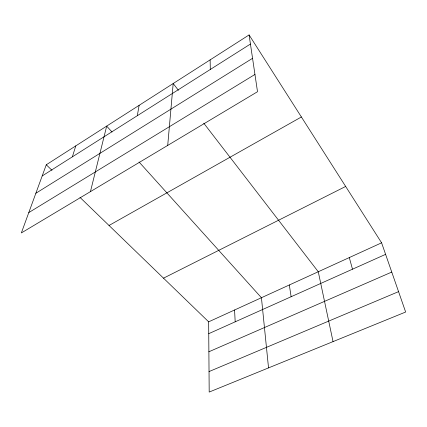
<?xml version="1.0" encoding="UTF-8"?>
<svg xmlns="http://www.w3.org/2000/svg" width="427" height="427" viewBox="0 0 427 427"><rect width="100%" height="100%" fill="white"/><g stroke="black" fill="none" stroke-linecap="round" stroke-linejoin="round"><path stroke-width="0.64" d="M167.715 145.415L173.191 83.521L178.422 90.31M137.313 115.701L139.122 105.336M90.444 191.622L106.686 126.098L112.007 132.002M72.371 156.837L75.771 145.895M46.265 164.785L21.35 232.939L257.513 91.714L249.09 34.929L46.265 164.785L51.966 170.293M42.182 175.956L250.441 44.04M35.852 193.271L252.56 58.312M28.79 212.582L254.951 74.447M109.029 225.477L301.387 116.982M163.509 278.164L345.662 186.45M208.659 321.83L381.594 242.819L405.65 312.03L209.187 392.071L208.659 321.83L79.982 197.386M208.75 333.674L385.602 254.348M208.883 351.768L391.762 272.068M209.033 371.581L398.562 291.636M139.053 161.988L261.431 297.72L268.535 367.893M203.775 123.206L318.27 271.753L333.044 341.611M249.09 34.929L381.594 242.819M349.291 257.577L352.499 269.197M289.314 284.98L291.123 296.728M234.567 309.991L235.186 321.814M210.132 59.876L210.303 69.468"/></g></svg>
